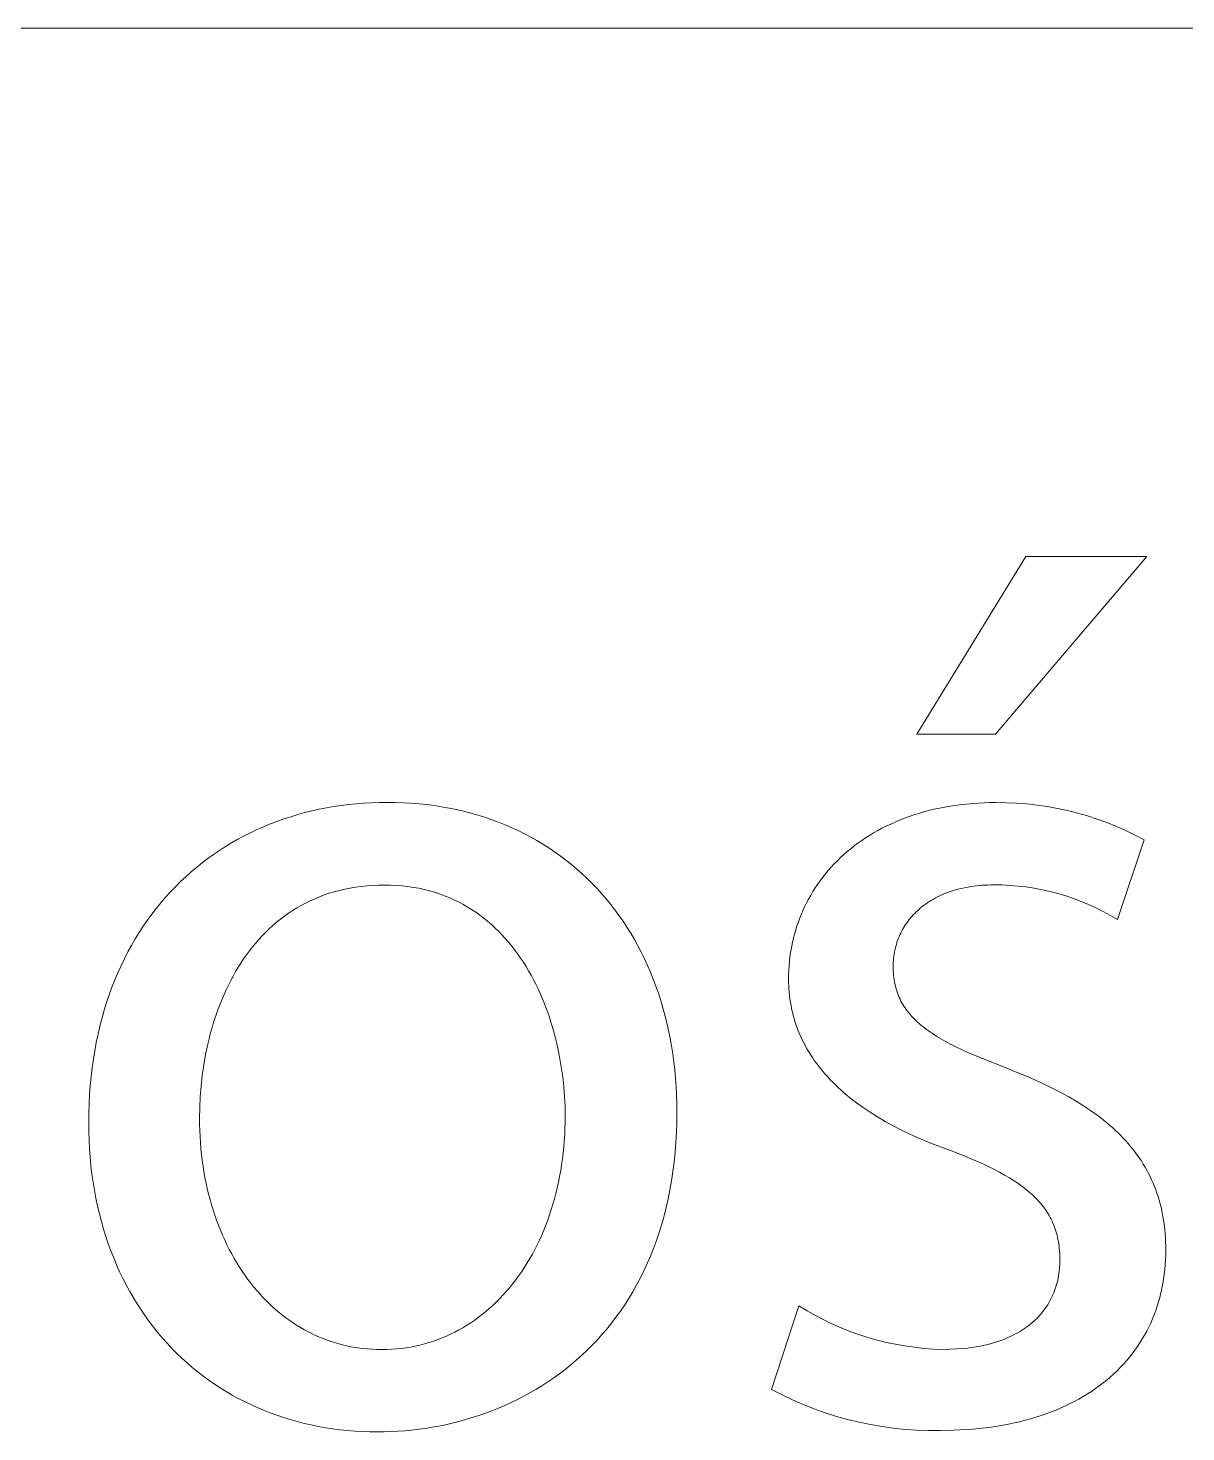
# Model space of a CAD drawing. Header units: millimetres. Extents: x -2163 to 4354, y -841 to 3711.
# Drawn here: x 3433.8 to 3494.5, y -732.8 to -659.2 of the extents above; entities that cross this region are included whole.
import ezdxf

# ---------------------------------------------------------------- set-up
doc = ezdxf.new("R2010")
doc.units = ezdxf.units.MM
doc.header["$MEASUREMENT"] = 0
doc.layers.add('Domyślny', color=7, linetype='Continuous', true_color=0x000000)

msp = doc.modelspace()

# ---------------------------------------------------------------- linework, layer by layer
at = {"layer": 'Domyślny', "color": 18, "lineweight": 15, "true_color": 0x000000}
for p, q in [((1891.209, -659.189), (4347.685, -659.189)), ((3480.384, -696.237), (3486.113, -686.906)), ((3492.449, -686.906), (3484.507, -696.237)), ((3486.113, -686.906), (3492.449, -686.906)), ((3484.507, -696.237), (3480.384, -696.237)), ((3447.901, -700.447), (3448.272, -700.345)), ((3448.272, -700.345), (3448.647, -700.252)), ((3448.647, -700.252), (3449.025, -700.168)), ((3449.025, -700.168), (3449.407, -700.092)), ((3449.407, -700.092), (3449.793, -700.025)), ((3449.793, -700.025), (3450.182, -699.967)), ((3450.182, -699.967), (3450.575, -699.917)), ((3450.575, -699.917), (3450.971, -699.877)), ((3450.971, -699.877), (3451.37, -699.845)), ((3451.37, -699.845), (3451.772, -699.823)), ((3451.772, -699.823), (3452.177, -699.809)), ((3452.177, -699.809), (3452.584, -699.805)), ((3452.584, -699.805), (3453.007, -699.809)), ((3453.007, -699.809), (3453.426, -699.824)), ((3453.426, -699.824), (3453.84, -699.848)), ((3453.84, -699.848), (3454.25, -699.881)), ((3454.25, -699.881), (3454.655, -699.924)), ((3454.655, -699.924), (3455.055, -699.976)), ((3455.055, -699.976), (3455.451, -700.037)), ((3455.451, -700.037), (3455.842, -700.107)), ((3455.842, -700.107), (3456.228, -700.186)), ((3456.228, -700.186), (3456.609, -700.274)), ((3456.609, -700.274), (3456.985, -700.371)), ((3480.494, -700.384), (3480.756, -700.308)), ((3480.756, -700.308), (3481.023, -700.238)), ((3481.023, -700.238), (3481.294, -700.172)), ((3481.294, -700.172), (3481.569, -700.112)), ((3481.569, -700.112), (3481.849, -700.057)), ((3481.849, -700.057), (3482.132, -700.007)), ((3482.132, -700.007), (3482.42, -699.964)), ((3482.42, -699.964), (3482.712, -699.925)), ((3482.712, -699.925), (3483.008, -699.893)), ((3483.008, -699.893), (3483.309, -699.866)), ((3483.309, -699.866), (3483.613, -699.845)), ((3483.613, -699.845), (3483.922, -699.83)), ((3483.922, -699.83), (3484.234, -699.821)), ((3484.234, -699.821), (3484.55, -699.818)), ((3484.55, -699.818), (3485.09, -699.823)), ((3485.09, -699.823), (3485.629, -699.847)), ((3485.629, -699.847), (3486.167, -699.888)), ((3486.167, -699.888), (3486.704, -699.948)), ((3486.704, -699.948), (3487.238, -700.026)), ((3487.238, -700.026), (3487.769, -700.122)), ((3487.769, -700.122), (3488.297, -700.236)), ((3488.297, -700.236), (3488.82, -700.368)), ((3446.11, -701.084), (3446.459, -700.94)), ((3446.459, -700.94), (3446.813, -700.804)), ((3446.813, -700.804), (3447.172, -700.676)), ((3447.172, -700.676), (3447.534, -700.557)), ((3447.534, -700.557), (3447.901, -700.447)), ((3456.985, -700.371), (3457.356, -700.477)), ((3457.356, -700.477), (3457.722, -700.591)), ((3457.722, -700.591), (3458.083, -700.715)), ((3458.083, -700.715), (3458.438, -700.846)), ((3458.438, -700.846), (3458.788, -700.986)), ((3458.788, -700.986), (3459.132, -701.135)), ((3478.557, -701.168), (3478.783, -701.054)), ((3478.783, -701.054), (3479.014, -700.944)), ((3479.014, -700.944), (3479.25, -700.839)), ((3479.25, -700.839), (3479.489, -700.738)), ((3479.489, -700.738), (3479.734, -700.642)), ((3479.734, -700.642), (3479.983, -700.551)), ((3479.983, -700.551), (3480.236, -700.465)), ((3480.236, -700.465), (3480.494, -700.384)), ((3488.82, -700.368), (3489.339, -700.517)), ((3489.339, -700.517), (3489.852, -700.683)), ((3489.852, -700.683), (3490.36, -700.867)), ((3490.36, -700.867), (3490.861, -701.068)), ((3490.861, -701.068), (3491.355, -701.286)), ((3444.435, -701.931), (3444.76, -701.745)), ((3444.76, -701.745), (3445.09, -701.567)), ((3445.09, -701.567), (3445.425, -701.398)), ((3445.425, -701.398), (3445.765, -701.237)), ((3445.765, -701.237), (3446.11, -701.084)), ((3459.132, -701.135), (3459.471, -701.291)), ((3459.471, -701.291), (3459.804, -701.456)), ((3459.804, -701.456), (3460.132, -701.629)), ((3460.132, -701.629), (3460.453, -701.81)), ((3460.453, -701.81), (3460.769, -701.999)), ((3477.299, -701.946), (3477.497, -701.806)), ((3477.497, -701.806), (3477.699, -701.67)), ((3477.699, -701.67), (3477.907, -701.538)), ((3477.907, -701.538), (3478.119, -701.41)), ((3478.119, -701.41), (3478.336, -701.287)), ((3478.336, -701.287), (3478.557, -701.168)), ((3492.319, -701.771), (3490.908, -705.959)), ((3491.355, -701.286), (3491.841, -701.52)), ((3491.841, -701.52), (3492.319, -701.771)), ((3443.188, -702.755), (3443.491, -702.537)), ((3443.491, -702.537), (3443.8, -702.327)), ((3443.8, -702.327), (3444.115, -702.125)), ((3444.115, -702.125), (3444.435, -701.931)), ((3460.769, -701.999), (3461.079, -702.196)), ((3461.079, -702.196), (3461.383, -702.401)), ((3461.383, -702.401), (3461.681, -702.614)), ((3476.383, -702.706), (3476.557, -702.546)), ((3476.557, -702.546), (3476.735, -702.391)), ((3476.735, -702.391), (3476.918, -702.239)), ((3476.918, -702.239), (3477.106, -702.09)), ((3477.106, -702.09), (3477.299, -701.946)), ((3442.312, -703.458), (3442.598, -703.216)), ((3442.598, -703.216), (3442.89, -702.981)), ((3442.89, -702.981), (3443.188, -702.755)), ((3461.681, -702.614), (3461.973, -702.834)), ((3461.973, -702.834), (3462.259, -703.061)), ((3462.259, -703.061), (3462.538, -703.296)), ((3475.741, -703.38), (3475.894, -703.206)), ((3475.894, -703.206), (3476.052, -703.036)), ((3476.052, -703.036), (3476.215, -702.869)), ((3476.215, -702.869), (3476.383, -702.706)), ((3441.49, -704.231), (3441.758, -703.966)), ((3441.758, -703.966), (3442.032, -703.708)), ((3442.032, -703.708), (3442.312, -703.458)), ((3462.538, -703.296), (3462.811, -703.539)), ((3462.811, -703.539), (3463.078, -703.789)), ((3463.078, -703.789), (3463.338, -704.046)), ((3475.181, -704.107), (3475.313, -703.92)), ((3475.313, -703.92), (3475.45, -703.737)), ((3475.45, -703.737), (3475.593, -703.557)), ((3475.593, -703.557), (3475.741, -703.38)), ((3440.974, -704.786), (3441.229, -704.505)), ((3441.229, -704.505), (3441.49, -704.231)), ((3449.045, -704.761), (3448.796, -704.864)), ((3449.299, -704.665), (3449.045, -704.761)), ((3449.558, -704.577), (3449.299, -704.665)), ((3449.823, -704.497), (3449.558, -704.577)), ((3450.093, -704.425), (3449.823, -704.497)), ((3450.369, -704.36), (3450.093, -704.425)), ((3450.65, -704.304), (3450.369, -704.36)), ((3450.937, -704.256), (3450.65, -704.304)), ((3451.229, -704.216), (3450.937, -704.256)), ((3451.527, -704.185), (3451.229, -704.216)), ((3451.831, -704.163), (3451.527, -704.185)), ((3452.139, -704.149), (3451.831, -704.163)), ((3452.454, -704.145), (3452.139, -704.149)), ((3452.769, -704.149), (3452.454, -704.145)), ((3453.079, -704.164), (3452.769, -704.149)), ((3453.382, -704.188), (3453.079, -704.164)), ((3453.68, -704.222), (3453.382, -704.188)), ((3453.971, -704.265), (3453.68, -704.222)), ((3454.257, -704.316), (3453.971, -704.265)), ((3454.537, -704.377), (3454.257, -704.316)), ((3454.812, -704.446), (3454.537, -704.377)), ((3455.08, -704.523), (3454.812, -704.446)), ((3455.343, -704.609), (3455.08, -704.523)), ((3455.6, -704.703), (3455.343, -704.609)), ((3455.851, -704.805), (3455.6, -704.703)), ((3463.338, -704.046), (3463.592, -704.31)), ((3463.592, -704.31), (3463.838, -704.581)), ((3463.838, -704.581), (3464.079, -704.86)), ((3474.705, -704.883), (3474.816, -704.684)), ((3474.816, -704.684), (3474.932, -704.489)), ((3474.932, -704.489), (3475.054, -704.296)), ((3475.054, -704.296), (3475.181, -704.107)), ((3481.476, -704.764), (3481.369, -704.819)), ((3481.585, -704.711), (3481.476, -704.764)), ((3481.697, -704.66), (3481.585, -704.711)), ((3481.811, -704.611), (3481.697, -704.66)), ((3481.928, -704.564), (3481.811, -704.611)), ((3482.047, -704.52), (3481.928, -704.564)), ((3482.168, -704.477), (3482.047, -704.52)), ((3482.292, -704.437), (3482.168, -704.477)), ((3482.418, -704.4), (3482.292, -704.437)), ((3482.546, -704.364), (3482.418, -704.4)), ((3482.677, -704.331), (3482.546, -704.364)), ((3482.809, -704.301), (3482.677, -704.331)), ((3482.945, -704.273), (3482.809, -704.301)), ((3483.082, -704.247), (3482.945, -704.273)), ((3483.222, -704.224), (3483.082, -704.247)), ((3483.364, -704.204), (3483.222, -704.224)), ((3483.508, -704.186), (3483.364, -704.204)), ((3483.654, -704.171), (3483.508, -704.186)), ((3483.803, -704.158), (3483.654, -704.171)), ((3483.954, -704.149), (3483.803, -704.158)), ((3484.107, -704.142), (3483.954, -704.149)), ((3484.263, -704.137), (3484.107, -704.142)), ((3484.42, -704.136), (3484.263, -704.137)), ((3484.847, -704.141), (3484.42, -704.136)), ((3485.273, -704.161), (3484.847, -704.141)), ((3485.698, -704.196), (3485.273, -704.161)), ((3486.122, -704.246), (3485.698, -704.196)), ((3486.544, -704.311), (3486.122, -704.246)), ((3486.963, -704.39), (3486.544, -704.311)), ((3487.38, -704.484), (3486.963, -704.39)), ((3487.792, -704.592), (3487.38, -704.484)), ((3488.201, -704.714), (3487.792, -704.592)), ((3488.605, -704.851), (3488.201, -704.714)), ((3440.25, -705.675), (3440.485, -705.371)), ((3440.485, -705.371), (3440.726, -705.075)), ((3440.726, -705.075), (3440.974, -704.786)), ((3447.633, -705.483), (3447.416, -705.627)), ((3447.855, -705.345), (3447.633, -705.483)), ((3448.082, -705.215), (3447.855, -705.345)), ((3448.315, -705.091), (3448.082, -705.215)), ((3448.553, -704.974), (3448.315, -705.091)), ((3448.796, -704.864), (3448.553, -704.974)), ((3456.097, -704.914), (3455.851, -704.805)), ((3456.337, -705.031), (3456.097, -704.914)), ((3456.572, -705.155), (3456.337, -705.031)), ((3456.801, -705.286), (3456.572, -705.155)), ((3457.025, -705.424), (3456.801, -705.286)), ((3457.243, -705.569), (3457.025, -705.424)), ((3464.079, -704.86), (3464.312, -705.145)), ((3464.312, -705.145), (3464.538, -705.437)), ((3464.538, -705.437), (3464.758, -705.736)), ((3474.315, -705.702), (3474.404, -705.493)), ((3474.404, -705.493), (3474.499, -705.287)), ((3474.499, -705.287), (3474.599, -705.084)), ((3474.599, -705.084), (3474.705, -704.883)), ((3480.432, -705.476), (3480.351, -705.552)), ((3480.514, -705.403), (3480.432, -705.476)), ((3480.599, -705.33), (3480.514, -705.403)), ((3480.687, -705.26), (3480.599, -705.33)), ((3480.777, -705.191), (3480.687, -705.26)), ((3480.87, -705.125), (3480.777, -705.191)), ((3480.965, -705.06), (3480.87, -705.125)), ((3481.062, -704.997), (3480.965, -705.06)), ((3481.162, -704.935), (3481.062, -704.997)), ((3481.264, -704.876), (3481.162, -704.935)), ((3481.369, -704.819), (3481.264, -704.876)), ((3489.004, -705.002), (3488.605, -704.851)), ((3489.398, -705.166), (3489.004, -705.002)), ((3489.786, -705.345), (3489.398, -705.166)), ((3490.167, -705.536), (3489.786, -705.345)), ((3439.802, -706.306), (3440.023, -705.987)), ((3440.023, -705.987), (3440.25, -705.675)), ((3446.797, -706.096), (3446.601, -706.264)), ((3446.998, -705.933), (3446.797, -706.096)), ((3447.204, -705.777), (3446.998, -705.933)), ((3447.416, -705.627), (3447.204, -705.777)), ((3457.456, -705.72), (3457.243, -705.569)), ((3457.663, -705.878), (3457.456, -705.72)), ((3457.865, -706.042), (3457.663, -705.878)), ((3458.062, -706.211), (3457.865, -706.042)), ((3458.253, -706.387), (3458.062, -706.211)), ((3464.758, -705.736), (3464.971, -706.041)), ((3464.971, -706.041), (3465.176, -706.353)), ((3474.08, -706.343), (3474.153, -706.127)), ((3474.153, -706.127), (3474.231, -705.913)), ((3474.231, -705.913), (3474.315, -705.702)), ((3479.8, -706.211), (3479.743, -706.3)), ((3479.86, -706.124), (3479.8, -706.211)), ((3479.923, -706.038), (3479.86, -706.124)), ((3479.988, -705.953), (3479.923, -706.038)), ((3480.056, -705.87), (3479.988, -705.953)), ((3480.126, -705.788), (3480.056, -705.87)), ((3480.198, -705.708), (3480.126, -705.788)), ((3480.274, -705.629), (3480.198, -705.708)), ((3480.351, -705.552), (3480.274, -705.629)), ((3490.541, -705.741), (3490.167, -705.536)), ((3490.908, -705.959), (3490.541, -705.741)), ((3439.184, -707.308), (3439.383, -706.966)), ((3439.383, -706.966), (3439.589, -706.632)), ((3439.589, -706.632), (3439.802, -706.306)), ((3446.043, -706.802), (3445.868, -706.993)), ((3446.224, -706.617), (3446.043, -706.802)), ((3446.41, -706.438), (3446.224, -706.617)), ((3446.601, -706.264), (3446.41, -706.438)), ((3458.439, -706.568), (3458.253, -706.387)), ((3458.62, -706.755), (3458.439, -706.568)), ((3458.796, -706.947), (3458.62, -706.755)), ((3458.966, -707.144), (3458.796, -706.947)), ((3465.176, -706.353), (3465.374, -706.672)), ((3465.374, -706.672), (3465.566, -706.997)), ((3473.896, -707.003), (3473.952, -706.781)), ((3473.952, -706.781), (3474.013, -706.561)), ((3474.013, -706.561), (3474.08, -706.343)), ((3479.414, -706.957), (3479.378, -707.055)), ((3479.453, -706.859), (3479.414, -706.957)), ((3479.495, -706.763), (3479.453, -706.859)), ((3479.539, -706.668), (3479.495, -706.763)), ((3479.586, -706.574), (3479.539, -706.668)), ((3479.636, -706.482), (3479.586, -706.574)), ((3479.688, -706.39), (3479.636, -706.482)), ((3479.743, -706.3), (3479.688, -706.39)), ((3438.81, -708.012), (3438.994, -707.656)), ((3438.994, -707.656), (3439.184, -707.308)), ((3445.371, -707.594), (3445.216, -707.804)), ((3445.532, -707.388), (3445.371, -707.594)), ((3445.697, -707.188), (3445.532, -707.388)), ((3445.868, -706.993), (3445.697, -707.188)), ((3459.132, -707.345), (3458.966, -707.144)), ((3459.292, -707.552), (3459.132, -707.345)), ((3459.447, -707.763), (3459.292, -707.552)), ((3465.566, -706.997), (3465.749, -707.328)), ((3465.749, -707.328), (3465.926, -707.665)), ((3465.926, -707.665), (3466.095, -708.009)), ((3473.731, -707.911), (3473.764, -707.682)), ((3473.764, -707.682), (3473.802, -707.454)), ((3473.802, -707.454), (3473.847, -707.227)), ((3473.847, -707.227), (3473.896, -707.003)), ((3479.214, -707.664), (3479.197, -707.769)), ((3479.235, -707.56), (3479.214, -707.664)), ((3479.258, -707.458), (3479.235, -707.56)), ((3479.284, -707.355), (3479.258, -707.458)), ((3479.312, -707.254), (3479.284, -707.355)), ((3479.344, -707.154), (3479.312, -707.254)), ((3479.378, -707.055), (3479.344, -707.154)), ((3438.467, -708.746), (3438.635, -708.376)), ((3438.635, -708.376), (3438.81, -708.012)), ((3444.92, -708.237), (3444.779, -708.46)), ((3445.065, -708.018), (3444.92, -708.237)), ((3445.216, -707.804), (3445.065, -708.018)), ((3459.597, -707.978), (3459.447, -707.763)), ((3459.742, -708.197), (3459.597, -707.978)), ((3459.883, -708.42), (3459.742, -708.197)), ((3460.018, -708.647), (3459.883, -708.42)), ((3466.095, -708.009), (3466.256, -708.359)), ((3466.256, -708.359), (3466.41, -708.715)), ((3473.669, -708.61), (3473.684, -708.376)), ((3473.684, -708.376), (3473.705, -708.143)), ((3473.705, -708.143), (3473.731, -707.911)), ((3479.148, -708.302), (3479.147, -708.411)), ((3479.147, -708.411), (3479.148, -708.533)), ((3479.153, -708.194), (3479.148, -708.302)), ((3479.16, -708.087), (3479.153, -708.194)), ((3479.169, -707.98), (3479.16, -708.087)), ((3479.181, -707.874), (3479.169, -707.98)), ((3479.197, -707.769), (3479.181, -707.874)), ((3438.156, -709.509), (3438.308, -709.124)), ((3438.308, -709.124), (3438.467, -708.746)), ((3444.387, -709.153), (3444.266, -709.392)), ((3444.513, -708.918), (3444.387, -709.153)), ((3444.643, -708.687), (3444.513, -708.918)), ((3444.779, -708.46), (3444.643, -708.687)), ((3460.148, -708.877), (3460.018, -708.647)), ((3460.274, -709.111), (3460.148, -708.877)), ((3460.394, -709.348), (3460.274, -709.111)), ((3466.41, -708.715), (3466.556, -709.077)), ((3466.556, -709.077), (3466.695, -709.444)), ((3473.657, -709.083), (3473.66, -708.846)), ((3473.659, -709.26), (3473.657, -709.083)), ((3473.66, -708.846), (3473.669, -708.61)), ((3479.148, -708.533), (3479.153, -708.653)), ((3479.153, -708.653), (3479.16, -708.771)), ((3479.16, -708.771), (3479.169, -708.886)), ((3479.169, -708.886), (3479.182, -709)), ((3479.182, -709), (3479.197, -709.112)), ((3479.197, -709.112), (3479.215, -709.223)), ((3437.879, -710.299), (3438.013, -709.9)), ((3438.013, -709.9), (3438.156, -709.509)), ((3444.038, -709.879), (3443.931, -710.127)), ((3444.149, -709.634), (3444.038, -709.879)), ((3444.266, -709.392), (3444.149, -709.634)), ((3460.51, -709.588), (3460.394, -709.348)), ((3460.621, -709.831), (3460.51, -709.588)), ((3460.727, -710.076), (3460.621, -709.831)), ((3466.695, -709.444), (3466.825, -709.818)), ((3466.825, -709.818), (3466.948, -710.197)), ((3473.665, -709.436), (3473.659, -709.26)), ((3473.675, -709.61), (3473.665, -709.436)), ((3473.689, -709.784), (3473.675, -709.61)), ((3473.706, -709.957), (3473.689, -709.784)), ((3479.215, -709.223), (3479.236, -709.331)), ((3479.236, -709.331), (3479.26, -709.437)), ((3479.26, -709.437), (3479.287, -709.542)), ((3479.287, -709.542), (3479.316, -709.645)), ((3479.316, -709.645), (3479.348, -709.747)), ((3479.348, -709.747), (3479.384, -709.846)), ((3479.384, -709.846), (3479.422, -709.944)), ((3437.752, -710.705), (3437.879, -710.299)), ((3443.733, -710.634), (3443.64, -710.891)), ((3443.83, -710.379), (3443.733, -710.634)), ((3443.931, -710.127), (3443.83, -710.379)), ((3460.829, -710.324), (3460.727, -710.076)), ((3460.926, -710.574), (3460.829, -710.324)), ((3461.018, -710.826), (3460.926, -710.574)), ((3466.948, -710.197), (3467.063, -710.582)), ((3467.063, -710.582), (3467.169, -710.972)), ((3473.728, -710.128), (3473.706, -709.957)), ((3473.754, -710.299), (3473.728, -710.128)), ((3473.784, -710.469), (3473.754, -710.299)), ((3473.817, -710.638), (3473.784, -710.469)), ((3473.855, -710.805), (3473.817, -710.638)), ((3479.422, -709.944), (3479.462, -710.041)), ((3479.462, -710.041), (3479.506, -710.136)), ((3479.506, -710.136), (3479.553, -710.23)), ((3479.553, -710.23), (3479.602, -710.322)), ((3479.602, -710.322), (3479.655, -710.413)), ((3479.655, -710.413), (3479.71, -710.503)), ((3479.71, -710.503), (3479.768, -710.591)), ((3479.768, -710.591), (3479.83, -710.678)), ((3437.526, -711.538), (3437.635, -711.118)), ((3437.635, -711.118), (3437.752, -710.705)), ((3443.553, -711.151), (3443.47, -711.413)), ((3443.64, -710.891), (3443.553, -711.151)), ((3461.106, -711.079), (3461.018, -710.826)), ((3461.189, -711.335), (3461.106, -711.079)), ((3461.267, -711.592), (3461.189, -711.335)), ((3467.169, -710.972), (3467.268, -711.368)), ((3467.268, -711.368), (3467.358, -711.769)), ((3473.897, -710.972), (3473.855, -710.805)), ((3473.943, -711.138), (3473.897, -710.972)), ((3473.992, -711.302), (3473.943, -711.138)), ((3474.046, -711.466), (3473.992, -711.302)), ((3479.83, -710.678), (3479.894, -710.764)), ((3479.894, -710.764), (3479.961, -710.849)), ((3479.961, -710.849), (3480.031, -710.932)), ((3480.031, -710.932), (3480.104, -711.015)), ((3480.104, -711.015), (3480.18, -711.096)), ((3480.18, -711.096), (3480.258, -711.177)), ((3480.258, -711.177), (3480.34, -711.256)), ((3480.34, -711.256), (3480.425, -711.335)), ((3480.425, -711.335), (3480.513, -711.412)), ((3437.335, -712.398), (3437.426, -711.964)), ((3437.426, -711.964), (3437.526, -711.538)), ((3443.318, -711.944), (3443.249, -712.213)), ((3443.391, -711.678), (3443.318, -711.944)), ((3443.47, -711.413), (3443.391, -711.678)), ((3461.41, -712.109), (3461.267, -711.592)), ((3461.536, -712.63), (3461.41, -712.109)), ((3467.358, -711.769), (3467.44, -712.175)), ((3474.104, -711.628), (3474.046, -711.466)), ((3474.166, -711.79), (3474.104, -711.628)), ((3474.232, -711.95), (3474.166, -711.79)), ((3474.302, -712.109), (3474.232, -711.95)), ((3474.376, -712.267), (3474.302, -712.109)), ((3480.513, -711.412), (3480.604, -711.489)), ((3480.604, -711.489), (3480.698, -711.566)), ((3480.698, -711.566), (3480.794, -711.641)), ((3480.794, -711.641), (3480.894, -711.716)), ((3480.894, -711.716), (3480.997, -711.79)), ((3480.997, -711.79), (3481.212, -711.936)), ((3481.212, -711.936), (3481.439, -712.08)), ((3481.439, -712.08), (3481.678, -712.223)), ((3437.18, -713.285), (3437.253, -712.838)), ((3437.253, -712.838), (3437.335, -712.398)), ((3443.184, -712.484), (3443.069, -713.03)), ((3443.249, -712.213), (3443.184, -712.484)), ((3461.644, -713.153), (3461.536, -712.63)), ((3467.44, -712.175), (3467.514, -712.587)), ((3467.514, -712.587), (3467.58, -713.004)), ((3474.454, -712.424), (3474.376, -712.267)), ((3474.536, -712.579), (3474.454, -712.424)), ((3474.622, -712.734), (3474.536, -712.579)), ((3474.713, -712.887), (3474.622, -712.734)), ((3481.678, -712.223), (3481.93, -712.364)), ((3481.93, -712.364), (3482.194, -712.504)), ((3482.194, -712.504), (3482.47, -712.643)), ((3482.47, -712.643), (3483.061, -712.921)), ((3437.117, -713.739), (3437.18, -713.285)), ((3442.972, -713.582), (3442.893, -714.138)), ((3443.069, -713.03), (3442.972, -713.582)), ((3461.734, -713.677), (3461.644, -713.153)), ((3467.58, -713.004), (3467.637, -713.426)), ((3467.637, -713.426), (3467.685, -713.852)), ((3474.807, -713.039), (3474.713, -712.887)), ((3474.906, -713.19), (3474.807, -713.039)), ((3475.008, -713.34), (3474.906, -713.19)), ((3475.115, -713.489), (3475.008, -713.34)), ((3475.226, -713.636), (3475.115, -713.489)), ((3483.061, -712.921), (3483.701, -713.199)), ((3483.701, -713.199), (3485.136, -713.771)), ((3437.018, -714.667), (3437.063, -714.2)), ((3437.063, -714.2), (3437.117, -713.739)), ((3442.893, -714.138), (3442.832, -714.697)), ((3461.808, -714.2), (3461.734, -713.677)), ((3461.865, -714.721), (3461.808, -714.2)), ((3467.685, -713.852), (3467.725, -714.284)), ((3467.725, -714.284), (3467.756, -714.72)), ((3475.341, -713.782), (3475.226, -713.636)), ((3475.46, -713.927), (3475.341, -713.782)), ((3475.583, -714.07), (3475.46, -713.927)), ((3475.71, -714.213), (3475.583, -714.07)), ((3475.842, -714.354), (3475.71, -714.213)), ((3485.136, -713.771), (3485.643, -713.97)), ((3485.643, -713.97), (3486.134, -714.173)), ((3486.134, -714.173), (3486.61, -714.38)), ((3436.984, -715.14), (3437.018, -714.667)), ((3442.832, -714.697), (3442.789, -715.259)), ((3461.905, -715.237), (3461.865, -714.721)), ((3467.756, -714.72), (3467.778, -715.162)), ((3475.978, -714.493), (3475.842, -714.354)), ((3476.117, -714.632), (3475.978, -714.493)), ((3476.261, -714.769), (3476.117, -714.632)), ((3476.41, -714.905), (3476.261, -714.769)), ((3476.562, -715.039), (3476.41, -714.905)), ((3476.718, -715.172), (3476.562, -715.039)), ((3486.61, -714.38), (3487.07, -714.592)), ((3487.07, -714.592), (3487.514, -714.808)), ((3487.514, -714.808), (3487.942, -715.03)), ((3487.942, -715.03), (3488.354, -715.256)), ((3436.944, -716.107), (3436.959, -715.62)), ((3436.959, -715.62), (3436.984, -715.14)), ((3442.789, -715.259), (3442.763, -715.821)), ((3461.929, -715.749), (3461.905, -715.237)), ((3461.937, -716.253), (3461.929, -715.749)), ((3467.778, -715.162), (3467.791, -715.607)), ((3467.791, -715.607), (3467.796, -716.058)), ((3476.879, -715.304), (3476.718, -715.172)), ((3477.213, -715.563), (3476.879, -715.304)), ((3477.564, -715.817), (3477.213, -715.563)), ((3488.354, -715.256), (3488.751, -715.488)), ((3488.751, -715.488), (3489.132, -715.725)), ((3489.132, -715.725), (3489.497, -715.969)), ((3436.939, -716.6), (3436.944, -716.107)), ((3442.763, -715.821), (3442.754, -716.383)), ((3442.754, -716.383), (3442.757, -716.706)), ((3461.934, -716.585), (3461.937, -716.253)), ((3467.796, -716.058), (3467.79, -716.6)), ((3477.932, -716.064), (3477.564, -715.817)), ((3478.317, -716.306), (3477.932, -716.064)), ((3478.719, -716.543), (3478.317, -716.306)), ((3479.137, -716.773), (3478.719, -716.543)), ((3489.497, -715.969), (3489.846, -716.218)), ((3489.846, -716.218), (3490.014, -716.345)), ((3490.014, -716.345), (3490.179, -716.474)), ((3490.179, -716.474), (3490.339, -716.604)), ((3436.943, -717.064), (3436.939, -716.6)), ((3436.958, -717.523), (3436.943, -717.064)), ((3442.757, -716.706), (3442.766, -717.025)), ((3442.766, -717.025), (3442.78, -717.342)), ((3461.889, -717.564), (3461.91, -717.241)), ((3461.91, -717.241), (3461.925, -716.915)), ((3461.925, -716.915), (3461.934, -716.585)), ((3467.772, -717.133), (3467.743, -717.656)), ((3467.79, -716.6), (3467.772, -717.133)), ((3479.573, -716.997), (3479.137, -716.773)), ((3480.026, -717.215), (3479.573, -716.997)), ((3480.497, -717.427), (3480.026, -717.215)), ((3490.339, -716.604), (3490.496, -716.736)), ((3490.496, -716.736), (3490.648, -716.87)), ((3490.648, -716.87), (3490.797, -717.006)), ((3490.797, -717.006), (3490.941, -717.143)), ((3490.941, -717.143), (3491.082, -717.282)), ((3491.082, -717.282), (3491.218, -717.423)), ((3436.982, -717.976), (3436.958, -717.523)), ((3437.015, -718.424), (3436.982, -717.976)), ((3442.78, -717.342), (3442.8, -717.657)), ((3442.8, -717.657), (3442.826, -717.968)), ((3442.826, -717.968), (3442.857, -718.277)), ((3461.83, -718.2), (3461.863, -717.884)), ((3461.863, -717.884), (3461.889, -717.564)), ((3467.743, -717.656), (3467.703, -718.17)), ((3480.984, -717.632), (3480.497, -717.427)), ((3481.489, -717.831), (3480.984, -717.632)), ((3482.012, -718.024), (3481.489, -717.831)), ((3491.218, -717.423), (3491.351, -717.565)), ((3491.351, -717.565), (3491.479, -717.71)), ((3491.479, -717.71), (3491.603, -717.857)), ((3491.603, -717.857), (3491.724, -718.005)), ((3491.724, -718.005), (3491.84, -718.156)), ((3437.057, -718.866), (3437.015, -718.424)), ((3442.857, -718.277), (3442.894, -718.583)), ((3442.894, -718.583), (3442.937, -718.886)), ((3461.749, -718.823), (3461.793, -718.514)), ((3461.793, -718.514), (3461.83, -718.2)), ((3467.652, -718.674), (3467.59, -719.169)), ((3467.703, -718.17), (3467.652, -718.674)), ((3482.775, -718.316), (3482.012, -718.024)), ((3483.479, -718.609), (3482.775, -718.316)), ((3483.809, -718.756), (3483.479, -718.609)), ((3491.84, -718.156), (3491.953, -718.308)), ((3491.953, -718.308), (3492.061, -718.463)), ((3492.061, -718.463), (3492.165, -718.619)), ((3492.165, -718.619), (3492.265, -718.778)), ((3437.109, -719.302), (3437.057, -718.866)), ((3437.169, -719.733), (3437.109, -719.302)), ((3442.937, -718.886), (3442.984, -719.185)), ((3442.984, -719.185), (3443.037, -719.482)), ((3443.037, -719.482), (3443.096, -719.775)), ((3461.585, -719.732), (3461.645, -719.433)), ((3461.645, -719.433), (3461.7, -719.13)), ((3461.7, -719.13), (3461.749, -718.823)), ((3467.59, -719.169), (3467.517, -719.654)), ((3484.126, -718.904), (3483.809, -718.756)), ((3484.427, -719.053), (3484.126, -718.904)), ((3484.716, -719.204), (3484.427, -719.053)), ((3484.99, -719.356), (3484.716, -719.204)), ((3485.25, -719.509), (3484.99, -719.356)), ((3492.265, -718.778), (3492.361, -718.939)), ((3492.361, -718.939), (3492.454, -719.102)), ((3492.454, -719.102), (3492.542, -719.267)), ((3492.542, -719.267), (3492.626, -719.434)), ((3492.626, -719.434), (3492.705, -719.604)), ((3437.239, -720.157), (3437.169, -719.733)), ((3437.317, -720.576), (3437.239, -720.157)), ((3443.096, -719.775), (3443.159, -720.065)), ((3443.159, -720.065), (3443.228, -720.352)), ((3461.45, -720.319), (3461.52, -720.028)), ((3461.52, -720.028), (3461.585, -719.732)), ((3467.433, -720.13), (3467.34, -720.597)), ((3467.517, -719.654), (3467.433, -720.13)), ((3485.498, -719.665), (3485.25, -719.509)), ((3485.732, -719.823), (3485.498, -719.665)), ((3485.844, -719.903), (3485.732, -719.823)), ((3485.953, -719.983), (3485.844, -719.903)), ((3486.058, -720.064), (3485.953, -719.983)), ((3486.161, -720.146), (3486.058, -720.064)), ((3486.26, -720.229), (3486.161, -720.146)), ((3486.356, -720.312), (3486.26, -720.229)), ((3492.705, -719.604), (3492.781, -719.776)), ((3492.781, -719.776), (3492.853, -719.95)), ((3492.853, -719.95), (3492.921, -720.127)), ((3492.921, -720.127), (3492.984, -720.306)), ((3437.404, -720.989), (3437.317, -720.576)), ((3443.228, -720.352), (3443.302, -720.635)), ((3443.302, -720.635), (3443.381, -720.914)), ((3443.381, -720.914), (3443.465, -721.19)), ((3461.207, -721.172), (3461.293, -720.891)), ((3461.293, -720.891), (3461.374, -720.607)), ((3461.374, -720.607), (3461.45, -720.319)), ((3467.34, -720.597), (3467.236, -721.054)), ((3486.449, -720.396), (3486.356, -720.312)), ((3486.539, -720.481), (3486.449, -720.396)), ((3486.625, -720.567), (3486.539, -720.481)), ((3486.709, -720.654), (3486.625, -720.567)), ((3486.79, -720.742), (3486.709, -720.654)), ((3486.867, -720.83), (3486.79, -720.742)), ((3486.942, -720.92), (3486.867, -720.83)), ((3487.013, -721.011), (3486.942, -720.92)), ((3492.984, -720.306), (3493.044, -720.487)), ((3493.044, -720.487), (3493.099, -720.671)), ((3493.099, -720.671), (3493.151, -720.858)), ((3493.151, -720.858), (3493.198, -721.046)), ((3437.5, -721.396), (3437.404, -720.989)), ((3437.604, -721.797), (3437.5, -721.396)), ((3443.465, -721.19), (3443.554, -721.462)), ((3443.554, -721.462), (3443.648, -721.73)), ((3461.02, -721.719), (3461.116, -721.448)), ((3461.116, -721.448), (3461.207, -721.172)), ((3467.122, -721.502), (3466.999, -721.941)), ((3467.236, -721.054), (3467.122, -721.502)), ((3487.082, -721.102), (3487.013, -721.011)), ((3487.147, -721.195), (3487.082, -721.102)), ((3487.21, -721.289), (3487.147, -721.195)), ((3487.27, -721.384), (3487.21, -721.289)), ((3487.327, -721.48), (3487.27, -721.384)), ((3487.381, -721.577), (3487.327, -721.48)), ((3487.432, -721.676), (3487.381, -721.577)), ((3487.48, -721.775), (3487.432, -721.676)), ((3493.198, -721.046), (3493.241, -721.238)), ((3493.241, -721.238), (3493.28, -721.432)), ((3493.28, -721.432), (3493.315, -721.628)), ((3493.315, -721.628), (3493.346, -721.827)), ((3437.716, -722.192), (3437.604, -721.797)), ((3437.837, -722.58), (3437.716, -722.192)), ((3443.648, -721.73), (3443.747, -721.994)), ((3443.747, -721.994), (3443.85, -722.254)), ((3443.85, -722.254), (3443.959, -722.511)), ((3460.703, -722.51), (3460.813, -722.251)), ((3460.813, -722.251), (3460.919, -721.987)), ((3460.919, -721.987), (3461.02, -721.719)), ((3466.866, -722.371), (3466.724, -722.791)), ((3466.999, -721.941), (3466.866, -722.371)), ((3487.526, -721.876), (3487.48, -721.775)), ((3487.568, -721.979), (3487.526, -721.876)), ((3487.608, -722.082), (3487.568, -721.979)), ((3487.646, -722.187), (3487.608, -722.082)), ((3487.68, -722.294), (3487.646, -722.187)), ((3487.712, -722.402), (3487.68, -722.294)), ((3487.741, -722.511), (3487.712, -722.402)), ((3493.346, -721.827), (3493.373, -722.029)), ((3493.373, -722.029), (3493.396, -722.233)), ((3493.396, -722.233), (3493.414, -722.441)), ((3437.966, -722.962), (3437.837, -722.58)), ((3438.103, -723.338), (3437.966, -722.962)), ((3443.959, -722.511), (3444.072, -722.763)), ((3444.072, -722.763), (3444.189, -723.01)), ((3444.189, -723.01), (3444.312, -723.254)), ((3460.343, -723.26), (3460.467, -723.015)), ((3460.467, -723.015), (3460.587, -722.764)), ((3460.587, -722.764), (3460.703, -722.51)), ((3466.724, -722.791), (3466.572, -723.202)), ((3487.768, -722.622), (3487.741, -722.511)), ((3487.792, -722.734), (3487.768, -722.622)), ((3487.813, -722.848), (3487.792, -722.734)), ((3487.832, -722.963), (3487.813, -722.848)), ((3487.848, -723.08), (3487.832, -722.963)), ((3487.862, -723.199), (3487.848, -723.08)), ((3493.414, -722.441), (3493.429, -722.651)), ((3493.429, -722.651), (3493.439, -722.863)), ((3493.439, -722.863), (3493.445, -723.079)), ((3493.445, -723.079), (3493.447, -723.297)), ((3438.248, -723.708), (3438.103, -723.338)), ((3438.401, -724.071), (3438.248, -723.708)), ((3444.312, -723.254), (3444.438, -723.493)), ((3444.438, -723.493), (3444.57, -723.728)), ((3444.57, -723.728), (3444.705, -723.958)), ((3459.942, -723.969), (3460.08, -723.738)), ((3460.08, -723.738), (3460.214, -723.501)), ((3460.214, -723.501), (3460.343, -723.26)), ((3466.412, -723.604), (3466.243, -723.997)), ((3466.572, -723.202), (3466.412, -723.604)), ((3487.873, -723.319), (3487.862, -723.199)), ((3487.881, -723.441), (3487.873, -723.319)), ((3487.887, -723.565), (3487.881, -723.441)), ((3487.891, -723.69), (3487.887, -723.565)), ((3487.892, -723.818), (3487.891, -723.69)), ((3487.891, -723.939), (3487.892, -723.818)), ((3493.435, -723.813), (3493.419, -724.067)), ((3493.444, -723.556), (3493.435, -723.813)), ((3493.447, -723.297), (3493.444, -723.556)), ((3438.561, -724.428), (3438.401, -724.071)), ((3438.73, -724.779), (3438.561, -724.428)), ((3444.705, -723.958), (3444.845, -724.183)), ((3444.845, -724.183), (3444.989, -724.403)), ((3444.989, -724.403), (3445.138, -724.619)), ((3445.138, -724.619), (3445.291, -724.83)), ((3459.348, -724.846), (3459.503, -724.634)), ((3459.503, -724.634), (3459.654, -724.417)), ((3459.654, -724.417), (3459.8, -724.196)), ((3459.8, -724.196), (3459.942, -723.969)), ((3466.066, -724.381), (3465.88, -724.756)), ((3466.243, -723.997), (3466.066, -724.381)), ((3487.822, -724.651), (3487.84, -724.535)), ((3487.84, -724.535), (3487.856, -724.418)), ((3487.856, -724.418), (3487.869, -724.299)), ((3487.869, -724.299), (3487.879, -724.18)), ((3487.879, -724.18), (3487.886, -724.06)), ((3487.886, -724.06), (3487.891, -723.939)), ((3493.369, -724.568), (3493.334, -724.814)), ((3493.397, -724.319), (3493.369, -724.568)), ((3493.419, -724.067), (3493.397, -724.319)), ((3438.905, -725.122), (3438.73, -724.779)), ((3439.088, -725.459), (3438.905, -725.122)), ((3445.291, -724.83), (3445.448, -725.036)), ((3445.448, -725.036), (3445.609, -725.237)), ((3445.609, -725.237), (3445.774, -725.433)), ((3458.859, -725.45), (3459.026, -725.254)), ((3459.026, -725.254), (3459.189, -725.052)), ((3459.189, -725.052), (3459.348, -724.846)), ((3465.686, -725.121), (3465.484, -725.478)), ((3465.88, -724.756), (3465.686, -725.121)), ((3487.609, -725.435), (3487.648, -725.327)), ((3487.648, -725.327), (3487.684, -725.217)), ((3487.684, -725.217), (3487.718, -725.106)), ((3487.718, -725.106), (3487.748, -724.994)), ((3487.748, -724.994), (3487.776, -724.881)), ((3487.776, -724.881), (3487.8, -724.767)), ((3487.8, -724.767), (3487.822, -724.651)), ((3493.247, -725.298), (3493.194, -725.536)), ((3493.294, -725.058), (3493.247, -725.298)), ((3493.334, -724.814), (3493.294, -725.058)), ((3439.279, -725.79), (3439.088, -725.459)), ((3439.477, -726.113), (3439.279, -725.79)), ((3439.682, -726.43), (3439.477, -726.113)), ((3445.774, -725.433), (3445.943, -725.623)), ((3445.943, -725.623), (3446.115, -725.809)), ((3446.115, -725.809), (3446.292, -725.988)), ((3446.292, -725.988), (3446.473, -726.163)), ((3458.153, -726.18), (3458.335, -726.005)), ((3458.335, -726.005), (3458.514, -725.826)), ((3458.514, -725.826), (3458.688, -725.64)), ((3458.688, -725.64), (3458.859, -725.45)), ((3465.275, -725.826), (3465.058, -726.165)), ((3465.484, -725.478), (3465.275, -725.826)), ((3487.251, -726.158), (3487.311, -726.059)), ((3487.311, -726.059), (3487.368, -725.958)), ((3487.368, -725.958), (3487.422, -725.856)), ((3487.422, -725.856), (3487.474, -725.753)), ((3487.474, -725.753), (3487.522, -725.649)), ((3487.522, -725.649), (3487.567, -725.543)), ((3487.567, -725.543), (3487.609, -725.435)), ((3493.07, -726.004), (3492.999, -726.233)), ((3493.135, -725.772), (3493.07, -726.004)), ((3493.194, -725.536), (3493.135, -725.772)), ((3439.893, -726.74), (3439.682, -726.43)), ((3440.112, -727.043), (3439.893, -726.74)), ((3446.473, -726.163), (3446.657, -726.332)), ((3446.657, -726.332), (3446.845, -726.495)), ((3446.845, -726.495), (3447.037, -726.653)), ((3447.037, -726.653), (3447.232, -726.804)), ((3447.232, -726.804), (3447.431, -726.95)), ((3457.189, -726.964), (3457.389, -726.819)), ((3457.389, -726.819), (3457.585, -726.668)), ((3457.585, -726.668), (3457.778, -726.511)), ((3457.778, -726.511), (3457.967, -726.348)), ((3457.967, -726.348), (3458.153, -726.18)), ((3464.602, -726.817), (3464.363, -727.13)), ((3464.833, -726.496), (3464.602, -726.817)), ((3465.058, -726.165), (3464.833, -726.496)), ((3472.767, -730.61), (3474.2, -726.226)), ((3474.2, -726.226), (3474.626, -726.485)), ((3474.626, -726.485), (3475.061, -726.73)), ((3475.061, -726.73), (3475.504, -726.96)), ((3486.663, -726.891), (3486.747, -726.806)), ((3486.747, -726.806), (3486.828, -726.718)), ((3486.828, -726.718), (3486.906, -726.629)), ((3486.906, -726.629), (3486.981, -726.538)), ((3486.981, -726.538), (3487.053, -726.445)), ((3487.053, -726.445), (3487.122, -726.351)), ((3487.122, -726.351), (3487.188, -726.255)), ((3487.188, -726.255), (3487.251, -726.158)), ((3492.839, -726.682), (3492.75, -726.902)), ((3492.922, -726.459), (3492.839, -726.682)), ((3492.999, -726.233), (3492.922, -726.459)), ((3440.338, -727.339), (3440.112, -727.043)), ((3440.57, -727.628), (3440.338, -727.339)), ((3447.431, -726.95), (3447.633, -727.09)), ((3447.633, -727.09), (3447.839, -727.224)), ((3447.839, -727.224), (3448.048, -727.352)), ((3448.048, -727.352), (3448.26, -727.473)), ((3448.26, -727.473), (3448.476, -727.589)), ((3448.476, -727.589), (3448.695, -727.698)), ((3456.142, -727.599), (3456.358, -727.484)), ((3456.358, -727.484), (3456.57, -727.364)), ((3456.57, -727.364), (3456.78, -727.237)), ((3456.78, -727.237), (3456.986, -727.104)), ((3456.986, -727.104), (3457.189, -726.964)), ((3464.118, -727.434), (3463.866, -727.729)), ((3464.363, -727.13), (3464.118, -727.434)), ((3475.504, -726.96), (3475.954, -727.174)), ((3475.954, -727.174), (3476.412, -727.374)), ((3476.412, -727.374), (3476.876, -727.558)), ((3476.876, -727.558), (3477.346, -727.726)), ((3485.653, -727.644), (3485.768, -727.578)), ((3485.768, -727.578), (3485.879, -727.51)), ((3485.879, -727.51), (3485.988, -727.44)), ((3485.988, -727.44), (3486.094, -727.367)), ((3486.094, -727.367), (3486.196, -727.293)), ((3486.196, -727.293), (3486.296, -727.216)), ((3486.296, -727.216), (3486.392, -727.138)), ((3486.392, -727.138), (3486.485, -727.058)), ((3486.485, -727.058), (3486.576, -726.975)), ((3486.576, -726.975), (3486.663, -726.891)), ((3492.448, -727.543), (3492.335, -727.749)), ((3492.554, -727.332), (3492.448, -727.543)), ((3492.655, -727.119), (3492.554, -727.332)), ((3492.75, -726.902), (3492.655, -727.119)), ((3440.809, -727.909), (3440.57, -727.628)), ((3441.054, -728.184), (3440.809, -727.909)), ((3441.306, -728.451), (3441.054, -728.184)), ((3448.695, -727.698), (3448.917, -727.8)), ((3448.917, -727.8), (3449.142, -727.896)), ((3449.142, -727.896), (3449.37, -727.985)), ((3449.37, -727.985), (3449.601, -728.068)), ((3449.601, -728.068), (3449.835, -728.144)), ((3449.835, -728.144), (3450.072, -728.213)), ((3450.072, -728.213), (3450.311, -728.275)), ((3450.311, -728.275), (3450.554, -728.331)), ((3454.073, -728.333), (3454.313, -728.279)), ((3454.313, -728.279), (3454.551, -728.217)), ((3454.551, -728.217), (3454.787, -728.149)), ((3454.787, -728.149), (3455.019, -728.074)), ((3455.019, -728.074), (3455.25, -727.992)), ((3455.25, -727.992), (3455.477, -727.904)), ((3455.477, -727.904), (3455.702, -727.808)), ((3455.702, -727.808), (3455.923, -727.707)), ((3455.923, -727.707), (3456.142, -727.599)), ((3463.343, -728.293), (3463.073, -728.562)), ((3463.608, -728.015), (3463.343, -728.293)), ((3463.866, -727.729), (3463.608, -728.015)), ((3477.346, -727.726), (3477.821, -727.878)), ((3477.821, -727.878), (3478.301, -728.014)), ((3478.301, -728.014), (3478.785, -728.134)), ((3478.785, -728.134), (3479.273, -728.237)), ((3479.273, -728.237), (3479.765, -728.324)), ((3479.765, -728.324), (3480.259, -728.394)), ((3483.552, -728.358), (3483.714, -728.328)), ((3483.714, -728.328), (3483.873, -728.295)), ((3483.873, -728.295), (3484.029, -728.26)), ((3484.029, -728.26), (3484.182, -728.222)), ((3484.182, -728.222), (3484.331, -728.182)), ((3484.331, -728.182), (3484.477, -728.139)), ((3484.477, -728.139), (3484.621, -728.093)), ((3484.621, -728.093), (3484.761, -728.045)), ((3484.761, -728.045), (3484.898, -727.995)), ((3484.898, -727.995), (3485.031, -727.942)), ((3485.031, -727.942), (3485.162, -727.887)), ((3485.162, -727.887), (3485.289, -727.83)), ((3485.289, -727.83), (3485.413, -727.77)), ((3485.413, -727.77), (3485.535, -727.708)), ((3485.535, -727.708), (3485.653, -727.644)), ((3492.092, -728.153), (3491.962, -728.349)), ((3492.217, -727.953), (3492.092, -728.153)), ((3492.335, -727.749), (3492.217, -727.953)), ((3441.564, -728.711), (3441.306, -728.451)), ((3441.828, -728.964), (3441.564, -728.711)), ((3442.098, -729.209), (3441.828, -728.964)), ((3450.554, -728.331), (3450.799, -728.379)), ((3450.799, -728.379), (3451.047, -728.42)), ((3451.047, -728.42), (3451.297, -728.453)), ((3451.297, -728.453), (3451.55, -728.479)), ((3451.55, -728.479), (3451.806, -728.498)), ((3451.806, -728.498), (3452.064, -728.51)), ((3452.064, -728.51), (3452.324, -728.514)), ((3452.324, -728.514), (3452.58, -728.51)), ((3452.58, -728.51), (3452.834, -728.499)), ((3452.834, -728.499), (3453.087, -728.48)), ((3453.087, -728.48), (3453.337, -728.454)), ((3453.337, -728.454), (3453.584, -728.421)), ((3453.584, -728.421), (3453.83, -728.381)), ((3453.83, -728.381), (3454.073, -728.333)), ((3462.797, -728.823), (3462.515, -729.075)), ((3463.073, -728.562), (3462.797, -728.823)), ((3480.259, -728.394), (3480.755, -728.448)), ((3480.755, -728.448), (3481.253, -728.485)), ((3481.253, -728.485), (3481.751, -728.505)), ((3481.751, -728.505), (3482.137, -728.499)), ((3482.137, -728.499), (3482.51, -728.481)), ((3482.51, -728.481), (3482.87, -728.451)), ((3482.87, -728.451), (3483.045, -728.432)), ((3483.045, -728.432), (3483.217, -728.41)), ((3483.217, -728.41), (3483.386, -728.386)), ((3483.386, -728.386), (3483.552, -728.358)), ((3491.538, -728.917), (3491.385, -729.099)), ((3491.685, -728.732), (3491.538, -728.917)), ((3491.827, -728.542), (3491.685, -728.732)), ((3491.962, -728.349), (3491.827, -728.542)), ((3442.374, -729.447), (3442.098, -729.209)), ((3442.656, -729.677), (3442.374, -729.447)), ((3442.943, -729.9), (3442.656, -729.677)), ((3461.638, -729.78), (3461.336, -729.998)), ((3461.936, -729.553), (3461.638, -729.78)), ((3462.228, -729.318), (3461.936, -729.553)), ((3462.515, -729.075), (3462.228, -729.318)), ((3490.717, -729.789), (3490.536, -729.952)), ((3490.892, -729.623), (3490.717, -729.789)), ((3491.062, -729.452), (3490.892, -729.623)), ((3491.226, -729.278), (3491.062, -729.452)), ((3491.385, -729.099), (3491.226, -729.278)), ((3443.237, -730.115), (3442.943, -729.9)), ((3443.535, -730.322), (3443.237, -730.115)), ((3443.84, -730.522), (3443.535, -730.322)), ((3444.149, -730.714), (3443.84, -730.522)), ((3460.719, -730.41), (3460.403, -730.603)), ((3461.03, -730.208), (3460.719, -730.41)), ((3461.336, -729.998), (3461.03, -730.208)), ((3489.96, -730.416), (3489.757, -730.562)), ((3490.158, -730.265), (3489.96, -730.416)), ((3490.35, -730.111), (3490.158, -730.265)), ((3490.536, -729.952), (3490.35, -730.111)), ((3444.464, -730.897), (3444.149, -730.714)), ((3444.784, -731.073), (3444.464, -730.897)), ((3445.108, -731.241), (3444.784, -731.073)), ((3445.438, -731.401), (3445.108, -731.241)), ((3459.434, -731.133), (3459.104, -731.293)), ((3459.761, -730.964), (3459.434, -731.133)), ((3460.084, -730.788), (3459.761, -730.964)), ((3460.403, -730.603), (3460.084, -730.788)), ((3473.313, -730.892), (3472.767, -730.61)), ((3473.867, -731.156), (3473.313, -730.892)), ((3474.43, -731.401), (3473.867, -731.156)), ((3488.662, -731.229), (3488.427, -731.349)), ((3488.892, -731.105), (3488.662, -731.229)), ((3489.116, -730.975), (3488.892, -731.105)), ((3489.336, -730.842), (3489.116, -730.975)), ((3489.549, -730.704), (3489.336, -730.842)), ((3489.757, -730.562), (3489.549, -730.704)), ((3445.772, -731.553), (3445.438, -731.401)), ((3446.112, -731.696), (3445.772, -731.553)), ((3446.455, -731.832), (3446.112, -731.696)), ((3446.803, -731.959), (3446.455, -731.832)), ((3447.156, -732.077), (3446.803, -731.959)), ((3457.409, -731.972), (3457.062, -732.084)), ((3457.753, -731.853), (3457.409, -731.972)), ((3458.095, -731.725), (3457.753, -731.853)), ((3458.434, -731.589), (3458.095, -731.725)), ((3458.771, -731.445), (3458.434, -731.589)), ((3459.104, -731.293), (3458.771, -731.445)), ((3475.002, -731.626), (3474.43, -731.401)), ((3475.581, -731.831), (3475.002, -731.626)), ((3476.166, -732.016), (3475.581, -731.831)), ((3486.908, -731.974), (3486.636, -732.061)), ((3487.174, -731.881), (3486.908, -731.974)), ((3487.435, -731.784), (3487.174, -731.881)), ((3487.691, -731.683), (3487.435, -731.784)), ((3487.942, -731.576), (3487.691, -731.683)), ((3488.187, -731.465), (3487.942, -731.576)), ((3488.427, -731.349), (3488.187, -731.465)), ((3447.512, -732.187), (3447.156, -732.077)), ((3447.873, -732.289), (3447.512, -732.187)), ((3448.238, -732.382), (3447.873, -732.289)), ((3448.607, -732.467), (3448.238, -732.382)), ((3448.98, -732.543), (3448.607, -732.467)), ((3449.356, -732.61), (3448.98, -732.543)), ((3449.736, -732.669), (3449.356, -732.61)), ((3450.119, -732.718), (3449.736, -732.669)), ((3450.506, -732.759), (3450.119, -732.718)), ((3453.875, -732.738), (3453.517, -732.772)), ((3454.233, -732.696), (3453.875, -732.738)), ((3454.59, -732.647), (3454.233, -732.696)), ((3454.947, -732.59), (3454.59, -732.647)), ((3455.303, -732.525), (3454.947, -732.59)), ((3455.658, -732.453), (3455.303, -732.525)), ((3456.011, -732.372), (3455.658, -732.453)), ((3456.363, -732.284), (3456.011, -732.372)), ((3456.714, -732.188), (3456.363, -732.284)), ((3457.062, -732.084), (3456.714, -732.188)), ((3476.757, -732.181), (3476.166, -732.016)), ((3477.354, -732.326), (3476.757, -732.181)), ((3477.956, -732.45), (3477.354, -732.326)), ((3478.561, -732.554), (3477.956, -732.45)), ((3479.169, -732.637), (3478.561, -732.554)), ((3479.78, -732.699), (3479.169, -732.637)), ((3480.393, -732.74), (3479.78, -732.699)), ((3481.007, -732.759), (3480.393, -732.74)), ((3482.315, -732.747), (3481.621, -732.758)), ((3482.991, -732.713), (3482.315, -732.747)), ((3483.322, -732.688), (3482.991, -732.713)), ((3483.648, -732.657), (3483.322, -732.688)), ((3483.969, -732.621), (3483.648, -732.657)), ((3484.285, -732.579), (3483.969, -732.621)), ((3484.596, -732.533), (3484.285, -732.579)), ((3484.902, -732.481), (3484.596, -732.533)), ((3485.204, -732.423), (3484.902, -732.481)), ((3485.5, -732.361), (3485.204, -732.423)), ((3485.792, -732.294), (3485.5, -732.361)), ((3486.078, -732.221), (3485.792, -732.294)), ((3486.36, -732.143), (3486.078, -732.221)), ((3486.636, -732.061), (3486.36, -732.143)), ((3450.896, -732.791), (3450.506, -732.759)), ((3451.289, -732.814), (3450.896, -732.791)), ((3451.686, -732.827), (3451.289, -732.814)), ((3452.085, -732.832), (3451.686, -732.827)), ((3452.442, -732.828), (3452.085, -732.832)), ((3452.8, -732.817), (3452.442, -732.828)), ((3453.158, -732.798), (3452.8, -732.817)), ((3453.517, -732.772), (3453.158, -732.798)), ((3481.621, -732.758), (3481.007, -732.759))]:
    msp.add_line(p, q, dxfattribs=at)

doc.saveas('drawing.dxf')
